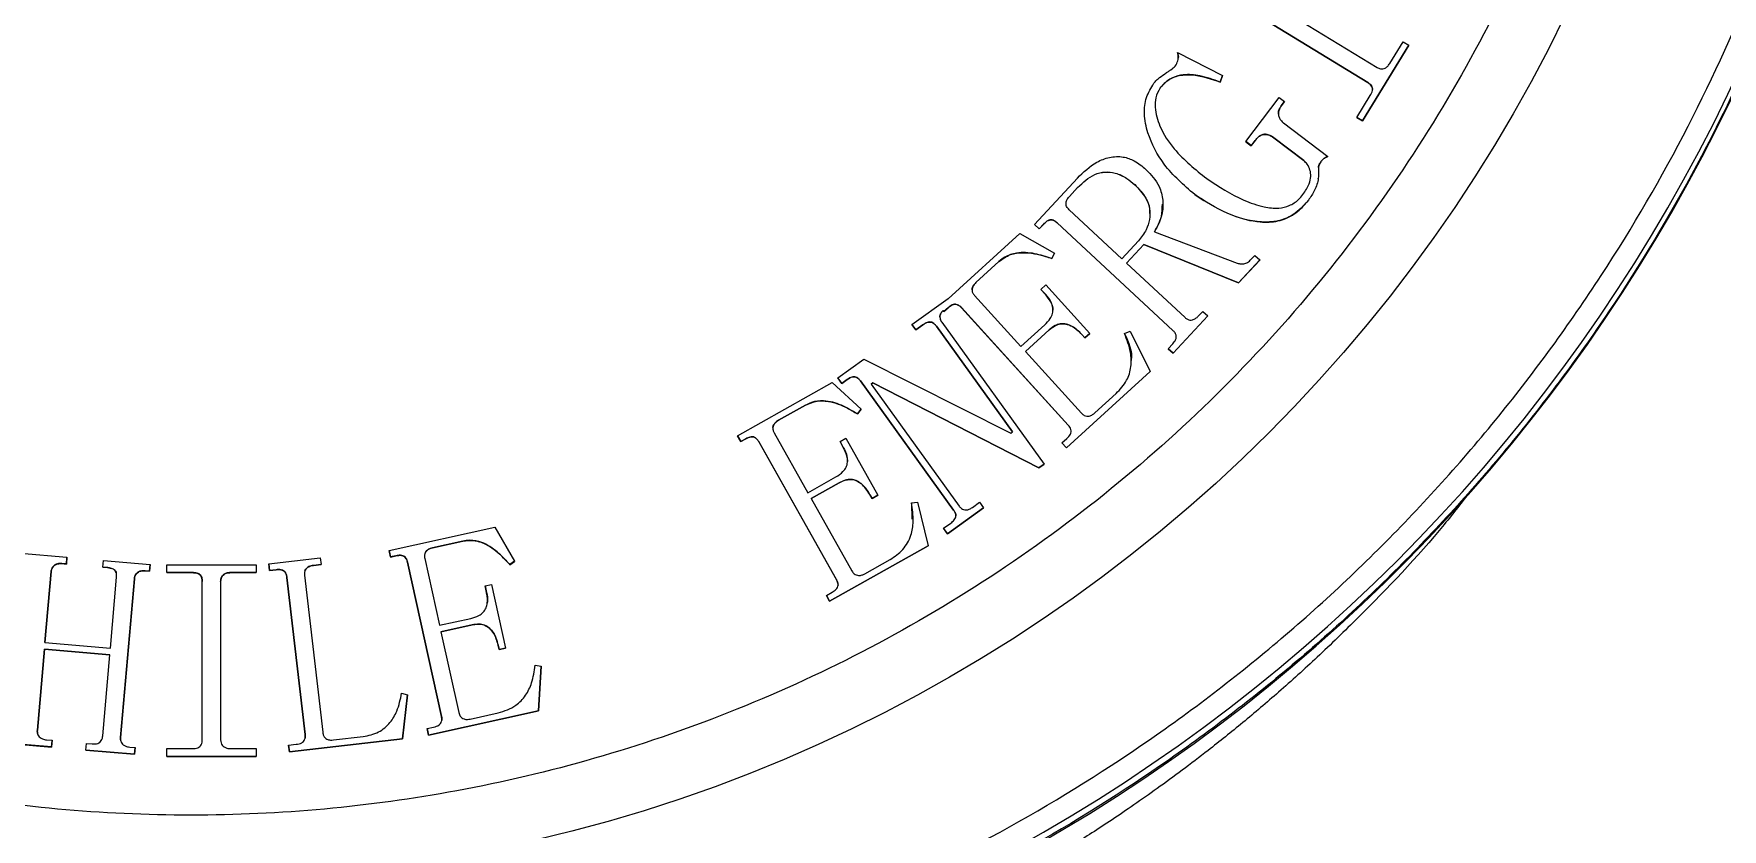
# Model space of a CAD drawing. Header units: millimetres. Extents: x 2063 to 4500, y 825 to 2548.
# Drawn here: x 3775.4 to 3854.6, y 2180.7 to 2218 of the extents above; entities that cross this region are included whole.
import ezdxf

# ---------------------------------------------------------------- set-up
doc = ezdxf.new("R2010")
doc.units = ezdxf.units.MM

msp = doc.modelspace()

# ---------------------------------------------------------------- linework, layer by layer
at = {"color": 7, "linetype": 'Continuous', "lineweight": 25}
for p, q in [((3837.953, 2215.722), (3831.618, 2219.589)), ((3831.618, 2219.586), (3837.953, 2215.72)), ((3832.051, 2220.297), (3838.387, 2216.431)), ((3839.872, 2217.47), (3837.709, 2213.925)), ((3837.709, 2213.923), (3839.872, 2217.467)), ((3838.984, 2216.612), (3839.606, 2217.631)), ((3839.606, 2217.631), (3839.872, 2217.47)), ((3839.872, 2217.47), (3839.872, 2217.467)), ((3829.019, 2217.134), (3831.134, 2216.055)), ((3831.134, 2216.055), (3831.028, 2215.745)), ((3831.028, 2215.743), (3831.134, 2216.053)), ((3831.028, 2215.745), (3831.028, 2215.743)), ((3831.134, 2216.053), (3831.134, 2216.055)), ((3837.953, 2215.722), (3837.953, 2215.72)), ((3828.214, 2215.466), (3828.214, 2215.464)), ((3832.232, 2212.948), (3833.799, 2215.019)), ((3833.799, 2215.019), (3834.047, 2214.83)), ((3834.047, 2214.83), (3833.891, 2214.622)), ((3833.891, 2214.62), (3834.047, 2214.828)), ((3834.047, 2214.83), (3834.047, 2214.828)), ((3837.443, 2214.087), (3838.065, 2215.106)), ((3827.473, 2214.335), (3827.473, 2214.333)), ((3833.891, 2214.622), (3833.891, 2214.62)), ((3837.709, 2213.925), (3837.443, 2214.087)), ((3837.443, 2214.087), (3837.443, 2214.085)), ((3837.443, 2214.085), (3837.709, 2213.923)), ((3834.003, 2213.823), (3836.074, 2212.257)), ((3837.709, 2213.925), (3837.709, 2213.923)), ((3832.481, 2212.759), (3832.232, 2212.948)), ((3832.232, 2212.948), (3832.232, 2212.946)), ((3832.232, 2212.946), (3832.481, 2212.757)), ((3832.67, 2213.008), (3832.481, 2212.759)), ((3832.481, 2212.757), (3832.67, 2213.006)), ((3832.481, 2212.759), (3832.481, 2212.757)), ((3832.67, 2213.008), (3832.67, 2213.006)), ((3834.951, 2212.064), (3833.542, 2213.129)), ((3833.542, 2213.129), (3833.542, 2213.127)), ((3833.542, 2213.127), (3834.951, 2212.062)), ((3834.951, 2212.064), (3834.951, 2212.062)), ((3822.312, 2209.065), (3824.327, 2211.235)), ((3827.02, 2210.93), (3827.02, 2210.928)), ((3835.628, 2211.21), (3835.628, 2211.212)), ((3823.953, 2210.377), (3824.342, 2210.795)), ((3823.953, 2210.375), (3824.342, 2210.793)), ((3823.953, 2210.377), (3823.953, 2210.375)), ((3824.342, 2210.795), (3824.342, 2210.793)), ((3826.411, 2207.453), (3823.938, 2209.751)), ((3828.338, 2210.012), (3828.338, 2210.014)), ((3818.266, 2205.579), (3821.635, 2208.643)), ((3821.635, 2208.643), (3823.251, 2207.718)), ((3822.539, 2208.855), (3822.312, 2209.065)), ((3822.312, 2209.063), (3822.312, 2209.065)), ((3822.312, 2209.063), (3822.539, 2208.853)), ((3822.751, 2209.085), (3822.539, 2208.855)), ((3822.539, 2208.853), (3822.751, 2209.083)), ((3822.539, 2208.855), (3822.539, 2208.853)), ((3822.751, 2209.085), (3822.751, 2209.083)), ((3828.813, 2204.088), (3823.373, 2209.142)), ((3823.373, 2209.142), (3823.373, 2209.14)), ((3823.373, 2209.14), (3828.813, 2204.086)), ((3827.947, 2208.723), (3831.821, 2207.247)), ((3823.251, 2207.718), (3823.128, 2207.466)), ((3823.128, 2207.464), (3823.251, 2207.716)), ((3823.251, 2207.718), (3823.251, 2207.716)), ((3827.191, 2208.291), (3826.411, 2207.453)), ((3827.453, 2208.118), (3826.639, 2207.241)), ((3826.64, 2207.24), (3827.453, 2208.116)), ((3831.892, 2206.33), (3827.453, 2208.118)), ((3827.453, 2208.118), (3827.453, 2208.116)), ((3827.453, 2208.116), (3831.892, 2206.328)), ((3820.65, 2207.325), (3819.572, 2206.343)), ((3819.572, 2206.341), (3820.65, 2207.323)), ((3820.65, 2207.325), (3820.65, 2207.323)), ((3823.128, 2207.466), (3823.128, 2207.464)), ((3826.639, 2207.241), (3829.378, 2204.696)), ((3832.882, 2207.395), (3831.892, 2206.33)), ((3831.892, 2206.328), (3832.882, 2207.393)), ((3832.441, 2207.382), (3832.653, 2207.609)), ((3832.653, 2207.609), (3832.882, 2207.395)), ((3832.882, 2207.395), (3832.882, 2207.393)), ((3819.572, 2206.343), (3819.572, 2206.341)), ((3822.617, 2206.015), (3822.848, 2206.225)), ((3822.848, 2206.225), (3824.917, 2203.952)), ((3831.892, 2206.33), (3831.892, 2206.328)), ((3816.564, 2204.367), (3818.26, 2205.588)), ((3818.26, 2205.588), (3818.266, 2205.579)), ((3819.506, 2205.721), (3821.679, 2203.332)), ((3822.827, 2205.784), (3822.617, 2206.015)), ((3822.617, 2206.015), (3822.617, 2206.013)), ((3822.617, 2206.013), (3822.827, 2205.782)), ((3822.827, 2205.784), (3822.827, 2205.782)), ((3818.069, 2204.977), (3818.026, 2205.025)), ((3818.026, 2205.023), (3818.026, 2205.025)), ((3818.026, 2205.023), (3818.069, 2204.975)), ((3818.262, 2205.152), (3818.069, 2204.977)), ((3818.069, 2204.975), (3818.262, 2205.15)), ((3818.069, 2204.977), (3818.069, 2204.975)), ((3818.262, 2205.152), (3818.262, 2205.15)), ((3823.902, 2199.649), (3818.89, 2205.158)), ((3818.89, 2205.158), (3818.89, 2205.156)), ((3818.89, 2205.156), (3823.902, 2199.647)), ((3830.443, 2204.772), (3828.817, 2203.02)), ((3828.817, 2203.018), (3830.443, 2204.769)), ((3830.002, 2204.756), (3830.214, 2204.985)), ((3830.214, 2204.985), (3830.443, 2204.772)), ((3830.443, 2204.772), (3830.443, 2204.769)), ((3816.747, 2204.112), (3816.564, 2204.367)), ((3816.564, 2204.367), (3816.564, 2204.365)), ((3816.564, 2204.365), (3816.747, 2204.11)), ((3817.086, 2204.355), (3816.747, 2204.112)), ((3816.747, 2204.11), (3817.086, 2204.353)), ((3816.747, 2204.112), (3816.747, 2204.11)), ((3817.086, 2204.355), (3817.086, 2204.353)), ((3821.29, 2199.333), (3817.713, 2204.292)), ((3817.713, 2204.292), (3817.713, 2204.289)), ((3817.713, 2204.289), (3821.289, 2199.332)), ((3817.967, 2204.475), (3822.767, 2197.821)), ((3821.679, 2203.332), (3822.796, 2204.347)), ((3823.006, 2204.116), (3821.889, 2203.101)), ((3821.89, 2203.1), (3823.006, 2204.114)), ((3823.006, 2204.116), (3823.006, 2204.114)), ((3824.686, 2203.742), (3824.545, 2203.896)), ((3824.545, 2203.896), (3824.545, 2203.894)), ((3824.545, 2203.894), (3824.686, 2203.74)), ((3824.917, 2203.952), (3824.686, 2203.742)), ((3824.686, 2203.74), (3824.917, 2203.95)), ((3824.686, 2203.742), (3824.686, 2203.74)), ((3824.917, 2203.952), (3824.917, 2203.95)), ((3826.539, 2203.95), (3826.801, 2204.049)), ((3826.801, 2204.049), (3827.745, 2202.161)), ((3828.813, 2204.088), (3828.813, 2204.086)), ((3821.889, 2203.101), (3824.518, 2200.211)), ((3828.588, 2203.234), (3828.8, 2203.464)), ((3828.817, 2203.02), (3828.588, 2203.234)), ((3828.588, 2203.234), (3828.588, 2203.232)), ((3828.588, 2203.232), (3828.817, 2203.018)), ((3828.817, 2203.02), (3828.817, 2203.018)), ((3813.089, 2201.859), (3814.318, 2202.747)), ((3814.318, 2202.747), (3821.205, 2199.273)), ((3827.745, 2202.161), (3823.815, 2198.584)), ((3823.815, 2198.581), (3827.745, 2202.159)), ((3827.745, 2202.161), (3827.745, 2202.159)), ((3808.387, 2199.149), (3812.823, 2201.65)), ((3812.823, 2201.65), (3814.191, 2200.392)), ((3813.272, 2201.604), (3813.089, 2201.859)), ((3813.089, 2201.859), (3813.089, 2201.856)), ((3813.089, 2201.856), (3813.272, 2201.602)), ((3813.527, 2201.789), (3813.272, 2201.604)), ((3813.272, 2201.602), (3813.527, 2201.787)), ((3813.272, 2201.604), (3813.272, 2201.602)), ((3813.527, 2201.789), (3813.527, 2201.787)), ((3818.524, 2195.663), (3814.153, 2201.724)), ((3814.153, 2201.724), (3814.153, 2201.722)), ((3814.153, 2201.722), (3818.524, 2195.661)), ((3814.736, 2201.629), (3814.652, 2201.57)), ((3814.652, 2201.57), (3818.778, 2195.848)), ((3814.653, 2201.568), (3814.736, 2201.627)), ((3822.513, 2197.638), (3814.736, 2201.629)), ((3814.736, 2201.629), (3814.736, 2201.627)), ((3814.736, 2201.627), (3822.513, 2197.636)), ((3811.575, 2200.587), (3810.307, 2199.874)), ((3810.307, 2199.872), (3811.575, 2200.584)), ((3811.575, 2200.587), (3811.575, 2200.584)), ((3825.146, 2200.217), (3826.148, 2201.13)), ((3810.307, 2199.874), (3810.307, 2199.872)), ((3814.191, 2200.392), (3814.013, 2200.172)), ((3814.013, 2200.17), (3814.191, 2200.39)), ((3814.013, 2200.172), (3814.013, 2200.17)), ((3814.191, 2200.392), (3814.191, 2200.39)), ((3808.541, 2198.878), (3808.387, 2199.149)), ((3808.387, 2199.149), (3808.387, 2199.147)), ((3808.387, 2199.147), (3808.541, 2198.876)), ((3808.768, 2199.005), (3808.541, 2198.878)), ((3808.541, 2198.876), (3808.768, 2199.003)), ((3808.768, 2199.005), (3808.768, 2199.003)), ((3810.103, 2199.28), (3811.685, 2196.474)), ((3813.195, 2198.876), (3813.466, 2199.028)), ((3813.466, 2199.028), (3814.971, 2196.356)), ((3821.205, 2199.273), (3821.29, 2199.333)), ((3823.605, 2198.815), (3823.836, 2199.027)), ((3823.902, 2199.649), (3823.902, 2199.647)), ((3808.541, 2198.878), (3808.541, 2198.876)), ((3813.027, 2192.398), (3809.379, 2198.872)), ((3809.379, 2198.87), (3809.379, 2198.872)), ((3809.379, 2198.87), (3813.027, 2192.395)), ((3813.347, 2198.604), (3813.195, 2198.876)), ((3813.195, 2198.876), (3813.195, 2198.874)), ((3813.195, 2198.874), (3813.347, 2198.602)), ((3813.347, 2198.604), (3813.347, 2198.602)), ((3823.815, 2198.584), (3823.605, 2198.815)), ((3823.605, 2198.815), (3823.605, 2198.813)), ((3823.605, 2198.813), (3823.815, 2198.581)), ((3823.815, 2198.584), (3823.815, 2198.581)), ((3822.767, 2197.821), (3822.513, 2197.638)), ((3822.513, 2197.636), (3822.767, 2197.819)), ((3822.513, 2197.638), (3822.513, 2197.636)), ((3822.767, 2197.821), (3822.767, 2197.819)), ((3811.685, 2196.474), (3812.998, 2197.213)), ((3813.15, 2196.942), (3811.837, 2196.202)), ((3811.838, 2196.201), (3813.15, 2196.94)), ((3813.15, 2196.942), (3813.15, 2196.94)), ((3811.837, 2196.202), (3813.752, 2192.806)), ((3814.699, 2196.204), (3814.597, 2196.385)), ((3814.597, 2196.385), (3814.597, 2196.383)), ((3814.597, 2196.383), (3814.699, 2196.202)), ((3814.971, 2196.356), (3814.699, 2196.204)), ((3814.699, 2196.202), (3814.971, 2196.354)), ((3814.699, 2196.204), (3814.699, 2196.202)), ((3814.971, 2196.356), (3814.971, 2196.354)), ((3816.549, 2195.994), (3816.824, 2196.031)), ((3816.549, 2195.992), (3816.567, 2195.232)), ((3816.824, 2196.031), (3817.323, 2193.985)), ((3819.404, 2195.783), (3819.743, 2196.027)), ((3819.743, 2196.027), (3819.928, 2195.773)), ((3818.048, 2194.806), (3818.387, 2195.051)), ((3819.928, 2195.773), (3818.233, 2194.552)), ((3818.233, 2194.55), (3819.928, 2195.771)), ((3818.524, 2195.663), (3818.524, 2195.661)), ((3819.928, 2195.773), (3819.928, 2195.771)), ((3792.04, 2193.765), (3796.996, 2194.855)), ((3796.996, 2194.855), (3797.929, 2193.257)), ((3818.233, 2194.552), (3818.048, 2194.806)), ((3818.048, 2194.806), (3818.048, 2194.804)), ((3818.048, 2194.804), (3818.233, 2194.55)), ((3818.233, 2194.552), (3818.233, 2194.55)), ((3774.74, 2193.635), (3776.925, 2193.444)), ((3776.925, 2193.444), (3776.898, 2193.132)), ((3776.898, 2193.13), (3776.925, 2193.442)), ((3776.925, 2193.444), (3776.925, 2193.442)), ((3792.107, 2193.461), (3792.04, 2193.765)), ((3792.04, 2193.765), (3792.04, 2193.763)), ((3792.04, 2193.763), (3792.107, 2193.459)), ((3792.36, 2193.517), (3792.107, 2193.461)), ((3792.107, 2193.459), (3792.36, 2193.515)), ((3792.107, 2193.461), (3792.107, 2193.459)), ((3792.36, 2193.517), (3792.36, 2193.515)), ((3795.496, 2194.206), (3794.08, 2193.894)), ((3794.08, 2193.892), (3795.496, 2194.204)), ((3794.08, 2193.894), (3794.08, 2193.892)), ((3795.496, 2194.206), (3795.496, 2194.204)), ((3817.323, 2193.985), (3812.705, 2191.382)), ((3812.705, 2191.38), (3817.323, 2193.983)), ((3817.323, 2193.985), (3817.323, 2193.983)), ((3776.185, 2192.776), (3775.894, 2189.447)), ((3775.894, 2189.447), (3776.185, 2192.774)), ((3776.185, 2192.776), (3776.185, 2192.774)), ((3776.898, 2193.132), (3776.69, 2193.15)), ((3776.69, 2193.15), (3776.69, 2193.147)), ((3776.69, 2193.147), (3776.898, 2193.13)), ((3776.898, 2193.132), (3776.898, 2193.13)), ((3778.614, 2192.982), (3778.641, 2193.294)), ((3778.822, 2192.965), (3778.614, 2192.982)), ((3778.614, 2192.982), (3778.614, 2192.98)), ((3778.614, 2192.98), (3778.822, 2192.962)), ((3778.641, 2193.294), (3780.826, 2193.103)), ((3778.822, 2192.965), (3778.822, 2192.962)), ((3780.799, 2192.791), (3780.591, 2192.809)), ((3780.591, 2192.809), (3780.591, 2192.806)), ((3780.591, 2192.806), (3780.799, 2192.789)), ((3780.826, 2193.103), (3780.799, 2192.791)), ((3780.799, 2192.789), (3780.826, 2193.101)), ((3780.799, 2192.789), (3780.799, 2192.791)), ((3780.826, 2193.103), (3780.826, 2193.101)), ((3781.609, 2192.729), (3781.609, 2193.098)), ((3781.609, 2193.098), (3785.801, 2193.098)), ((3782.805, 2192.729), (3781.609, 2192.729)), ((3781.609, 2192.729), (3781.609, 2192.726)), ((3781.609, 2192.726), (3782.805, 2192.726)), ((3782.805, 2192.729), (3782.805, 2192.726)), ((3785.801, 2192.729), (3784.604, 2192.729)), ((3784.604, 2192.729), (3784.604, 2192.726)), ((3784.604, 2192.726), (3785.801, 2192.726)), ((3785.801, 2193.098), (3785.801, 2192.729)), ((3785.801, 2192.729), (3785.801, 2192.726)), ((3786.389, 2193.137), (3788.811, 2193.416)), ((3786.426, 2192.829), (3786.389, 2193.137)), ((3786.389, 2193.137), (3786.389, 2193.135)), ((3786.389, 2193.135), (3786.426, 2192.827)), ((3786.734, 2192.863), (3786.426, 2192.829)), ((3786.426, 2192.827), (3786.734, 2192.861)), ((3786.426, 2192.829), (3786.426, 2192.827)), ((3786.734, 2192.863), (3786.734, 2192.861)), ((3788.847, 2193.108), (3788.487, 2193.068)), ((3788.487, 2193.065), (3788.847, 2193.106)), ((3788.487, 2193.065), (3788.487, 2193.068)), ((3788.811, 2193.416), (3788.847, 2193.108)), ((3788.847, 2193.108), (3788.847, 2193.106)), ((3794.494, 2185.983), (3792.905, 2193.212)), ((3792.905, 2193.21), (3792.905, 2193.212)), ((3792.905, 2193.21), (3794.494, 2185.98)), ((3793.714, 2193.39), (3794.404, 2190.255)), ((3797.929, 2193.257), (3797.7, 2193.101)), ((3797.7, 2193.098), (3797.929, 2193.254)), ((3797.7, 2193.101), (3797.7, 2193.098)), ((3797.929, 2193.257), (3797.929, 2193.254)), ((3814.364, 2192.675), (3815.541, 2193.338)), ((3778.963, 2189.177), (3779.254, 2192.506)), ((3780.086, 2192.435), (3779.437, 2184.997)), ((3779.437, 2184.995), (3780.086, 2192.433)), ((3780.086, 2192.435), (3780.086, 2192.433)), ((3783.273, 2184.884), (3783.273, 2192.312)), ((3784.136, 2192.312), (3784.136, 2184.884)), ((3788.098, 2185.137), (3787.247, 2192.505)), ((3787.247, 2192.505), (3787.247, 2192.503)), ((3787.247, 2192.503), (3788.098, 2185.135)), ((3788.071, 2192.601), (3788.923, 2185.233)), ((3796.542, 2192.103), (3796.844, 2192.17)), ((3796.607, 2191.8), (3796.542, 2192.103)), ((3796.542, 2192.103), (3796.542, 2192.101)), ((3796.542, 2192.101), (3796.607, 2191.798)), ((3796.844, 2192.17), (3797.499, 2189.188)), ((3813.027, 2192.398), (3813.027, 2192.395)), ((3796.607, 2191.8), (3796.607, 2191.798)), ((3812.553, 2191.654), (3812.825, 2191.806)), ((3812.705, 2191.382), (3812.553, 2191.654)), ((3812.553, 2191.654), (3812.553, 2191.652)), ((3812.553, 2191.652), (3812.705, 2191.38)), ((3812.705, 2191.382), (3812.705, 2191.38)), ((3794.404, 2190.255), (3795.87, 2190.579)), ((3795.935, 2190.275), (3794.469, 2189.951)), ((3794.469, 2189.949), (3795.935, 2190.272)), ((3795.935, 2190.275), (3795.935, 2190.272)), ((3794.469, 2189.951), (3795.303, 2186.16)), ((3775.867, 2189.135), (3775.536, 2185.338)), ((3775.536, 2185.336), (3775.867, 2189.133)), ((3778.936, 2188.865), (3775.867, 2189.135)), ((3775.867, 2189.135), (3775.867, 2189.133)), ((3775.867, 2189.133), (3778.936, 2188.863)), ((3775.894, 2189.447), (3778.963, 2189.177)), ((3778.604, 2185.068), (3778.936, 2188.865)), ((3797.197, 2189.121), (3797.152, 2189.323)), ((3797.152, 2189.323), (3797.152, 2189.321)), ((3797.152, 2189.321), (3797.197, 2189.119)), ((3797.499, 2189.188), (3797.197, 2189.121)), ((3797.197, 2189.119), (3797.499, 2189.186)), ((3797.197, 2189.121), (3797.197, 2189.119)), ((3797.499, 2189.188), (3797.499, 2189.186)), ((3798.896, 2188.381), (3799.171, 2188.337)), ((3799.171, 2188.337), (3799.048, 2186.241)), ((3799.048, 2186.239), (3799.171, 2188.335)), ((3799.171, 2188.337), (3799.171, 2188.335)), ((3792.627, 2187.071), (3792.897, 2186.996)), ((3792.897, 2186.996), (3792.666, 2184.934)), ((3792.666, 2184.932), (3792.897, 2186.994)), ((3792.897, 2186.996), (3792.897, 2186.994)), ((3799.048, 2186.241), (3793.891, 2185.106)), ((3793.891, 2185.104), (3799.048, 2186.239)), ((3794.494, 2185.983), (3794.494, 2185.98)), ((3795.846, 2185.855), (3797.16, 2186.144)), ((3799.048, 2186.241), (3799.048, 2186.239)), ((3776.198, 2184.546), (3773.91, 2184.747)), ((3773.91, 2184.745), (3776.198, 2184.544)), ((3775.536, 2185.338), (3775.536, 2185.336)), ((3775.967, 2184.88), (3776.227, 2184.858)), ((3776.227, 2184.858), (3776.198, 2184.546)), ((3776.198, 2184.544), (3776.227, 2184.856)), ((3776.227, 2184.858), (3776.227, 2184.856)), ((3777.811, 2184.404), (3777.84, 2184.716)), ((3777.84, 2184.716), (3778.1, 2184.695)), ((3779.437, 2184.997), (3779.437, 2184.995)), ((3792.666, 2184.934), (3787.358, 2184.32)), ((3787.358, 2184.318), (3792.666, 2184.932)), ((3788.098, 2185.137), (3788.098, 2185.135)), ((3789.435, 2184.875), (3790.826, 2185.035)), ((3792.666, 2184.934), (3792.666, 2184.932)), ((3793.824, 2185.411), (3794.126, 2185.478)), ((3793.891, 2185.106), (3793.824, 2185.411)), ((3793.824, 2185.411), (3793.824, 2185.408)), ((3793.824, 2185.408), (3793.891, 2185.104)), ((3793.891, 2185.106), (3793.891, 2185.104)), ((3776.198, 2184.546), (3776.198, 2184.544)), ((3780.099, 2184.204), (3777.811, 2184.404)), ((3777.811, 2184.404), (3777.811, 2184.402)), ((3777.811, 2184.402), (3780.099, 2184.201)), ((3779.868, 2184.539), (3780.128, 2184.516)), ((3780.128, 2184.516), (3780.099, 2184.204)), ((3780.099, 2184.201), (3780.128, 2184.513)), ((3780.099, 2184.204), (3780.099, 2184.201)), ((3780.128, 2184.516), (3780.128, 2184.513)), ((3781.609, 2184.098), (3781.609, 2184.468)), ((3781.609, 2184.468), (3782.805, 2184.468)), ((3785.801, 2184.098), (3781.609, 2184.098)), ((3781.609, 2184.098), (3781.609, 2184.096)), ((3781.609, 2184.096), (3785.801, 2184.096)), ((3784.604, 2184.468), (3785.801, 2184.468)), ((3785.801, 2184.468), (3785.801, 2184.098)), ((3785.801, 2184.098), (3785.801, 2184.096)), ((3787.322, 2184.63), (3787.682, 2184.671)), ((3787.358, 2184.32), (3787.322, 2184.63)), ((3787.322, 2184.63), (3787.322, 2184.628)), ((3787.322, 2184.628), (3787.358, 2184.318)), ((3787.358, 2184.32), (3787.358, 2184.318))]:
    msp.add_line(p, q, dxfattribs=at)
msp.add_circle((3782.746, 2249.841), 71.5, dxfattribs=at)
for centre, start, end in [((3782.746, 2249.839), 280.30604, 349.69383), ((3782.823, 2249.466), 281.36448, 349.47139)]:
    msp.add_arc(centre, 80, start, end, dxfattribs=at)
for points, knots in [([(3851.246, 2249.847), (3851.191, 2247.758), (3851.081, 2243.58), (3850.171, 2237.241), (3848.685, 2230.889), (3846.512, 2224.523), (3843.681, 2218.3), (3840.167, 2212.277), (3836.013, 2206.585), (3831.269, 2201.324), (3826.008, 2196.581), (3820.316, 2192.426), (3814.293, 2188.913), (3808.07, 2186.081), (3801.705, 2183.91), (3795.352, 2182.415), (3789.013, 2181.537), (3782.746, 2181.252), (3776.479, 2181.537), (3770.14, 2182.415), (3763.788, 2183.91), (3757.422, 2186.081), (3751.199, 2188.913), (3745.176, 2192.426), (3739.484, 2196.581), (3734.223, 2201.324), (3729.479, 2206.585), (3725.325, 2212.277), (3721.811, 2218.3), (3718.98, 2224.523), (3716.807, 2230.889), (3715.321, 2237.241), (3714.411, 2243.58), (3714.301, 2247.758), (3714.246, 2249.847)], [0, 0, 0, 0, 0.029124, 0.058248, 0.08912, 0.119994, 0.151902, 0.184313, 0.217069, 0.25, 0.282931, 0.315687, 0.348098, 0.380006, 0.410878, 0.441752, 0.470875, 0.5, 0.529123, 0.558248, 0.58912, 0.619994, 0.651902, 0.684313, 0.717069, 0.75, 0.782931, 0.815687, 0.848098, 0.880006, 0.910878, 0.941752, 0.970875, 1, 1, 1, 1]), ([(3796.88, 2172.116), (3799.376, 2172.642), (3804.413, 2173.704), (3811.79, 2176.243), (3819.032, 2179.512), (3826.011, 2183.575), (3832.614, 2188.386), (3838.708, 2193.879), (3844.2, 2199.973), (3849.012, 2206.576), (3853.075, 2213.555), (3856.344, 2220.797), (3858.883, 2228.174), (3859.945, 2233.211), (3860.471, 2235.707)], [0, 0, 0, 0, 0.0799588, 0.1613715, 0.2441424, 0.3288926, 0.4142166, 0.5, 0.5857784, 0.6711024, 0.7558576, 0.8386237, 0.9200388, 1, 1, 1, 1]), ([(3828.488, 2216.171), (3828.526, 2216.196), (3828.602, 2216.245), (3828.753, 2216.345), (3828.855, 2216.434), (3828.923, 2216.493)], [0, 0, 0, 0, 0.2516063, 0.5032378, 1, 1, 1, 1]), ([(3828.923, 2216.493), (3828.969, 2216.572), (3829.058, 2216.729), (3829.069, 2216.962), (3829.032, 2217.09), (3829.019, 2217.134)], [0, 0, 0, 0, 0.406204, 0.795736, 1, 1, 1, 1]), ([(3829.019, 2217.132), (3829.05, 2217.041), (3829.081, 2216.95), (3829.058, 2216.862), (3829.058, 2216.862)], [0, 0, 0, 0, 0.998825, 1, 1, 1, 1]), ([(3838.387, 2216.431), (3838.438, 2216.404), (3838.523, 2216.359), (3838.662, 2216.358), (3838.777, 2216.397), (3838.892, 2216.481), (3838.95, 2216.564), (3838.984, 2216.612)], [0, 0, 0, 0, 0.239524, 0.40579, 0.571729, 0.750468, 1, 1, 1, 1]), ([(3829.834, 2210.465), (3829.323, 2210.908), (3828.39, 2211.718), (3827.665, 2213.108), (3827.432, 2214.205), (3827.52, 2215.035), (3827.789, 2215.47), (3827.923, 2215.686)], [0, 0, 0, 0, 0.329821, 0.602198, 0.751389, 0.876805, 1, 1, 1, 1]), ([(3827.923, 2215.686), (3827.963, 2215.734), (3828.043, 2215.83), (3828.228, 2215.998), (3828.384, 2216.102), (3828.488, 2216.171)], [0, 0, 0, 0, 0.250844, 0.502068, 1, 1, 1, 1]), ([(3831.028, 2215.745), (3830.714, 2215.856), (3830.154, 2216.054), (3829.375, 2216.125), (3828.775, 2215.969), (3828.418, 2215.718), (3828.261, 2215.524), (3828.214, 2215.466)], [0, 0, 0, 0, 0.327037, 0.582977, 0.7546195, 0.9267447, 1, 1, 1, 1]), ([(3828.214, 2215.464), (3828.327, 2215.59), (3828.57, 2215.864), (3829.13, 2216.091), (3829.992, 2216.103), (3830.615, 2215.887), (3831.028, 2215.743)], [0, 0, 0, 0, 0.165221, 0.356832, 0.573119, 1, 1, 1, 1]), ([(3838.065, 2215.106), (3838.109, 2215.184), (3838.17, 2215.293), (3838.177, 2215.455), (3838.135, 2215.555), (3838.062, 2215.65), (3837.993, 2215.696), (3837.953, 2215.722)], [0, 0, 0, 0, 0.364982, 0.510318, 0.655638, 0.805835, 1, 1, 1, 1]), ([(3837.953, 2215.72), (3838.002, 2215.687), (3838.083, 2215.633), (3838.149, 2215.523), (3838.176, 2215.448), (3838.171, 2215.409), (3838.171, 2215.401)], [0, 0, 0, 0, 0.429095, 0.711731, 0.943174, 1, 1, 1, 1]), ([(3828.214, 2215.466), (3828.13, 2215.316), (3827.974, 2215.034), (3827.964, 2214.399), (3828.197, 2213.547), (3828.99, 2212.345), (3829.859, 2211.644), (3830.399, 2211.211)], [0, 0, 0, 0, 0.097711, 0.183041, 0.35825, 0.602223, 1, 1, 1, 1]), ([(3833.891, 2214.622), (3833.849, 2214.558), (3833.776, 2214.446), (3833.751, 2214.255), (3833.782, 2214.089), (3833.869, 2213.938), (3833.956, 2213.863), (3834.003, 2213.823)], [0, 0, 0, 0, 0.249315, 0.4358137, 0.6227966, 0.7970359, 1, 1, 1, 1]), ([(3833.767, 2214.24), (3833.765, 2214.261), (3833.755, 2214.336), (3833.794, 2214.472), (3833.858, 2214.569), (3833.891, 2214.62)], [0, 0, 0, 0, 0.151132, 0.552434, 1, 1, 1, 1]), ([(3833.542, 2213.129), (3833.47, 2213.179), (3833.353, 2213.259), (3833.156, 2213.301), (3832.994, 2213.277), (3832.819, 2213.185), (3832.728, 2213.077), (3832.67, 2213.008)], [0, 0, 0, 0, 0.257237, 0.420431, 0.584481, 0.733875, 1, 1, 1, 1]), ([(3832.67, 2213.006), (3832.724, 2213.071), (3832.815, 2213.179), (3832.99, 2213.275), (3833.152, 2213.298), (3833.349, 2213.259), (3833.467, 2213.179), (3833.542, 2213.127)], [0, 0, 0, 0, 0.251206, 0.415599, 0.580778, 0.730319, 1, 1, 1, 1]), ([(3824.327, 2211.235), (3824.615, 2211.512), (3825.057, 2211.937), (3825.832, 2212.244), (3826.453, 2212.267), (3827.054, 2212.056), (3827.371, 2211.792), (3827.546, 2211.647)], [0, 0, 0, 0, 0.321782, 0.493409, 0.666308, 0.816214, 1, 1, 1, 1]), ([(3827.546, 2211.647), (3827.781, 2211.396), (3828.171, 2210.979), (3828.365, 2210.2), (3828.327, 2209.448), (3828.085, 2208.986), (3827.947, 2208.723)], [0, 0, 0, 0, 0.3135051, 0.5209519, 0.7271537, 1, 1, 1, 1]), ([(3834.912, 2210.465), (3835.022, 2210.628), (3835.199, 2210.89), (3835.29, 2211.3), (3835.258, 2211.621), (3835.13, 2211.876), (3835.006, 2212.006), (3834.951, 2212.064)], [0, 0, 0, 0, 0.329126, 0.528564, 0.696809, 0.865433, 1, 1, 1, 1]), ([(3835.771, 2212.029), (3835.738, 2211.982), (3835.679, 2211.896), (3835.629, 2211.748), (3835.639, 2211.652), (3835.644, 2211.604)], [0, 0, 0, 0, 0.379574, 0.681533, 1, 1, 1, 1]), ([(3835.645, 2211.74), (3835.645, 2211.755), (3835.643, 2211.832), (3835.704, 2211.928), (3835.755, 2212.003), (3835.771, 2212.027)], [0, 0, 0, 0, 0.136759, 0.726608, 1, 1, 1, 1]), ([(3836.074, 2212.257), (3836.045, 2212.242), (3835.988, 2212.212), (3835.883, 2212.154), (3835.816, 2212.084), (3835.776, 2212.035), (3835.771, 2212.029)], [0, 0, 0, 0, 0.25202, 0.504232, 0.940351, 1, 1, 1, 1]), ([(3835.771, 2212.027), (3835.791, 2212.052), (3835.847, 2212.121), (3835.954, 2212.193), (3836.038, 2212.236), (3836.074, 2212.254)], [0, 0, 0, 0, 0.252155, 0.688227, 1, 1, 1, 1]), ([(3824.342, 2210.795), (3824.593, 2211.033), (3824.962, 2211.384), (3825.62, 2211.552), (3826.151, 2211.491), (3826.63, 2211.264), (3826.902, 2211.031), (3827.02, 2210.93)], [0, 0, 0, 0, 0.331594, 0.48998, 0.648562, 0.847889, 1, 1, 1, 1]), ([(3824.342, 2210.793), (3824.593, 2211.031), (3824.962, 2211.382), (3825.62, 2211.55), (3826.151, 2211.489), (3826.63, 2211.262), (3826.902, 2211.029), (3827.02, 2210.928)], [0, 0, 0, 0, 0.3315942, 0.48998, 0.6485616, 0.8478895, 1, 1, 1, 1]), ([(3827.02, 2210.93), (3827.211, 2210.732), (3827.521, 2210.409), (3827.745, 2209.817), (3827.733, 2209.297), (3827.568, 2208.758), (3827.327, 2208.459), (3827.191, 2208.291)], [0, 0, 0, 0, 0.272894, 0.445011, 0.618101, 0.78577, 1, 1, 1, 1]), ([(3827.02, 2210.928), (3827.207, 2210.73), (3827.512, 2210.407), (3827.728, 2209.907), (3827.715, 2209.657), (3827.71, 2209.579)], [0, 0, 0, 0, 0.522164, 0.851498, 1, 1, 1, 1]), ([(3830.399, 2211.211), (3830.964, 2210.843), (3831.809, 2210.294), (3832.979, 2209.886), (3833.715, 2209.792), (3834.282, 2209.921), (3834.667, 2210.17), (3834.844, 2210.383), (3834.912, 2210.465)], [0, 0, 0, 0, 0.399545, 0.597137, 0.733747, 0.835099, 0.936852, 1, 1, 1, 1]), ([(3835.644, 2211.604), (3835.644, 2211.477), (3835.646, 2211.155), (3835.488, 2210.665), (3835.275, 2210.355), (3835.172, 2210.205)], [0, 0, 0, 0, 0.2516938, 0.6389543, 1, 1, 1, 1]), ([(3823.938, 2209.751), (3823.893, 2209.799), (3823.823, 2209.875), (3823.79, 2210.014), (3823.807, 2210.146), (3823.862, 2210.273), (3823.927, 2210.347), (3823.953, 2210.377)], [0, 0, 0, 0, 0.273037, 0.428356, 0.583344, 0.832242, 1, 1, 1, 1]), ([(3823.799, 2210.038), (3823.801, 2210.066), (3823.806, 2210.152), (3823.863, 2210.271), (3823.927, 2210.345), (3823.953, 2210.375)], [0, 0, 0, 0, 0.219969, 0.685936, 1, 1, 1, 1]), ([(3835.172, 2210.205), (3834.944, 2209.951), (3834.545, 2209.505), (3833.735, 2209.181), (3832.661, 2209.147), (3831.285, 2209.526), (3830.326, 2210.147), (3829.834, 2210.465)], [0, 0, 0, 0, 0.169563, 0.297883, 0.425995, 0.705761, 1, 1, 1, 1]), ([(3829.834, 2210.463), (3830.405, 2210.1), (3831.357, 2209.496), (3832.732, 2209.153), (3833.748, 2209.172), (3834.51, 2209.504), (3834.941, 2209.916), (3835.136, 2210.158), (3835.172, 2210.203)], [0, 0, 0, 0, 0.338672, 0.564061, 0.703233, 0.843334, 0.971256, 1, 1, 1, 1]), ([(3823.373, 2209.142), (3823.316, 2209.189), (3823.232, 2209.257), (3823.09, 2209.284), (3822.977, 2209.265), (3822.861, 2209.194), (3822.79, 2209.124), (3822.751, 2209.085)], [0, 0, 0, 0, 0.300741, 0.442976, 0.585498, 0.770192, 1, 1, 1, 1]), ([(3822.751, 2209.083), (3822.804, 2209.135), (3822.882, 2209.213), (3823.016, 2209.274), (3823.124, 2209.28), (3823.242, 2209.243), (3823.321, 2209.187), (3823.366, 2209.147), (3823.373, 2209.14)], [0, 0, 0, 0, 0.305437, 0.45492, 0.605394, 0.744594, 0.96103, 1, 1, 1, 1]), ([(3827.947, 2208.72), (3828.078, 2208.951), (3828.309, 2209.354), (3828.313, 2209.816), (3828.315, 2210.014)], [0, 0, 0, 0, 0.5716087, 1, 1, 1, 1]), ([(3823.128, 2207.466), (3822.862, 2207.551), (3822.327, 2207.723), (3821.559, 2207.774), (3820.98, 2207.591), (3820.739, 2207.397), (3820.65, 2207.325)], [0, 0, 0, 0, 0.3213061, 0.6452902, 0.8696576, 1, 1, 1, 1]), ([(3820.65, 2207.323), (3820.823, 2207.448), (3821.159, 2207.69), (3821.94, 2207.779), (3822.592, 2207.646), (3823.028, 2207.498), (3823.128, 2207.464)], [0, 0, 0, 0, 0.241053, 0.469408, 0.878608, 1, 1, 1, 1]), ([(3831.821, 2207.247), (3831.881, 2207.232), (3832.003, 2207.203), (3832.19, 2207.213), (3832.34, 2207.284), (3832.411, 2207.353), (3832.441, 2207.382)], [0, 0, 0, 0, 0.2772639, 0.5575672, 0.817889, 1, 1, 1, 1]), ([(3819.572, 2206.343), (3819.514, 2206.281), (3819.429, 2206.189), (3819.382, 2206.028), (3819.391, 2205.902), (3819.441, 2205.797), (3819.488, 2205.742), (3819.506, 2205.721)], [0, 0, 0, 0, 0.353728, 0.522222, 0.691971, 0.881159, 1, 1, 1, 1]), ([(3819.392, 2206.002), (3819.393, 2206.026), (3819.396, 2206.101), (3819.458, 2206.223), (3819.532, 2206.3), (3819.572, 2206.341)], [0, 0, 0, 0, 0.184968, 0.565966, 1, 1, 1, 1]), ([(3818.89, 2205.158), (3818.845, 2205.202), (3818.775, 2205.27), (3818.655, 2205.317), (3818.552, 2205.324), (3818.411, 2205.277), (3818.322, 2205.203), (3818.262, 2205.152)], [0, 0, 0, 0, 0.2536824, 0.4001164, 0.52343, 0.6771969, 1, 1, 1, 1]), ([(3818.262, 2205.15), (3818.327, 2205.205), (3818.421, 2205.283), (3818.575, 2205.326), (3818.69, 2205.306), (3818.798, 2205.247), (3818.859, 2205.187), (3818.89, 2205.156)], [0, 0, 0, 0, 0.3494884, 0.497197, 0.6463633, 0.8206121, 1, 1, 1, 1]), ([(3822.796, 2204.347), (3822.89, 2204.441), (3823.044, 2204.596), (3823.174, 2204.877), (3823.189, 2205.154), (3823.081, 2205.478), (3822.922, 2205.67), (3822.827, 2205.784)], [0, 0, 0, 0, 0.23981, 0.394148, 0.549699, 0.732406, 1, 1, 1, 1]), ([(3822.827, 2205.782), (3822.925, 2205.662), (3823.078, 2205.471), (3823.179, 2205.201), (3823.172, 2205.078), (3823.17, 2205.045)], [0, 0, 0, 0, 0.557801, 0.879214, 1, 1, 1, 1]), ([(3818.026, 2205.025), (3817.991, 2204.986), (3817.925, 2204.913), (3817.876, 2204.783), (3817.878, 2204.661), (3817.912, 2204.559), (3817.95, 2204.501), (3817.967, 2204.475)], [0, 0, 0, 0, 0.256868, 0.47724, 0.662008, 0.845558, 1, 1, 1, 1]), ([(3817.882, 2204.729), (3817.881, 2204.739), (3817.877, 2204.786), (3817.917, 2204.883), (3817.971, 2204.97), (3818.017, 2205.015), (3818.026, 2205.023)], [0, 0, 0, 0, 0.085598, 0.422547, 0.898222, 1, 1, 1, 1]), ([(3829.378, 2204.696), (3829.416, 2204.665), (3829.484, 2204.608), (3829.609, 2204.57), (3829.742, 2204.581), (3829.881, 2204.643), (3829.962, 2204.718), (3830.002, 2204.756)], [0, 0, 0, 0, 0.208612, 0.37176, 0.536244, 0.765787, 1, 1, 1, 1]), ([(3817.713, 2204.292), (3817.676, 2204.338), (3817.616, 2204.413), (3817.495, 2204.478), (3817.386, 2204.495), (3817.242, 2204.458), (3817.151, 2204.398), (3817.086, 2204.355)], [0, 0, 0, 0, 0.239941, 0.39539, 0.551967, 0.684504, 1, 1, 1, 1]), ([(3817.086, 2204.353), (3817.166, 2204.406), (3817.275, 2204.48), (3817.443, 2204.49), (3817.546, 2204.452), (3817.639, 2204.385), (3817.687, 2204.322), (3817.713, 2204.289)], [0, 0, 0, 0, 0.3841118, 0.530799, 0.677235, 0.828461, 1, 1, 1, 1]), ([(3824.545, 2203.896), (3824.401, 2204.038), (3824.188, 2204.249), (3823.819, 2204.402), (3823.536, 2204.415), (3823.251, 2204.316), (3823.096, 2204.189), (3823.006, 2204.116)], [0, 0, 0, 0, 0.337772, 0.500301, 0.664443, 0.804956, 1, 1, 1, 1]), ([(3823.006, 2204.114), (3823.115, 2204.201), (3823.291, 2204.342), (3823.597, 2204.418), (3823.89, 2204.381), (3824.228, 2204.214), (3824.429, 2204.011), (3824.545, 2203.894)], [0, 0, 0, 0, 0.232663, 0.375993, 0.519641, 0.722596, 1, 1, 1, 1]), ([(3826.148, 2201.13), (3826.329, 2201.325), (3826.665, 2201.686), (3826.875, 2202.387), (3826.847, 2203.156), (3826.652, 2203.658), (3826.539, 2203.95)], [0, 0, 0, 0, 0.2575653, 0.476476, 0.6951727, 1, 1, 1, 1]), ([(3826.539, 2203.948), (3826.73, 2203.532), (3826.921, 2203.114), (3826.855, 2202.684), (3826.855, 2202.682)], [0, 0, 0, 0, 0.996259, 1, 1, 1, 1]), ([(3828.8, 2203.464), (3828.852, 2203.524), (3828.927, 2203.611), (3828.975, 2203.757), (3828.965, 2203.872), (3828.912, 2203.989), (3828.848, 2204.053), (3828.813, 2204.088)], [0, 0, 0, 0, 0.327317, 0.476421, 0.626546, 0.796314, 1, 1, 1, 1]), ([(3814.153, 2201.724), (3814.116, 2201.77), (3814.056, 2201.846), (3813.941, 2201.907), (3813.839, 2201.926), (3813.705, 2201.9), (3813.604, 2201.843), (3813.536, 2201.796), (3813.527, 2201.789)], [0, 0, 0, 0, 0.239791, 0.395723, 0.528329, 0.660993, 0.950414, 1, 1, 1, 1]), ([(3813.527, 2201.787), (3813.606, 2201.84), (3813.715, 2201.912), (3813.883, 2201.922), (3813.985, 2201.885), (3814.079, 2201.817), (3814.127, 2201.755), (3814.153, 2201.722)], [0, 0, 0, 0, 0.383435, 0.529408, 0.675081, 0.826383, 1, 1, 1, 1]), ([(3811.575, 2200.584), (3811.729, 2200.654), (3812.07, 2200.809), (3812.77, 2200.778), (3813.428, 2200.524), (3813.852, 2200.268), (3814.013, 2200.17)], [0, 0, 0, 0, 0.193694, 0.42798, 0.782605, 1, 1, 1, 1]), ([(3814.013, 2200.172), (3813.768, 2200.318), (3813.274, 2200.609), (3812.525, 2200.825), (3811.93, 2200.763), (3811.667, 2200.632), (3811.575, 2200.587)], [0, 0, 0, 0, 0.329191, 0.661633, 0.881808, 1, 1, 1, 1]), ([(3810.307, 2199.874), (3810.247, 2199.834), (3810.149, 2199.77), (3810.065, 2199.638), (3810.032, 2199.52), (3810.046, 2199.397), (3810.083, 2199.322), (3810.103, 2199.28)], [0, 0, 0, 0, 0.300073, 0.489629, 0.647488, 0.805846, 1, 1, 1, 1]), ([(3810.044, 2199.532), (3810.044, 2199.539), (3810.043, 2199.583), (3810.083, 2199.665), (3810.165, 2199.781), (3810.254, 2199.838), (3810.307, 2199.872)], [0, 0, 0, 0, 0.0456944, 0.2957717, 0.5839271, 1, 1, 1, 1]), ([(3824.518, 2200.211), (3824.561, 2200.17), (3824.631, 2200.102), (3824.765, 2200.062), (3824.902, 2200.07), (3825.034, 2200.125), (3825.113, 2200.189), (3825.146, 2200.217)], [0, 0, 0, 0, 0.244529, 0.408946, 0.573274, 0.814793, 1, 1, 1, 1]), ([(3809.379, 2198.872), (3809.348, 2198.922), (3809.298, 2199.002), (3809.188, 2199.077), (3809.078, 2199.109), (3808.93, 2199.087), (3808.831, 2199.037), (3808.768, 2199.005)], [0, 0, 0, 0, 0.23968, 0.390629, 0.542071, 0.705503, 1, 1, 1, 1]), ([(3808.768, 2199.003), (3808.85, 2199.045), (3808.964, 2199.103), (3809.128, 2199.098), (3809.227, 2199.053), (3809.313, 2198.975), (3809.356, 2198.907), (3809.379, 2198.87)], [0, 0, 0, 0, 0.377128, 0.521882, 0.666695, 0.8193, 1, 1, 1, 1]), ([(3823.836, 2199.027), (3823.899, 2199.088), (3823.988, 2199.175), (3824.041, 2199.33), (3824.03, 2199.447), (3823.98, 2199.557), (3823.928, 2199.619), (3823.902, 2199.649)], [0, 0, 0, 0, 0.358471, 0.509487, 0.66217, 0.836846, 1, 1, 1, 1]), ([(3812.998, 2197.213), (3813.117, 2197.289), (3813.307, 2197.41), (3813.492, 2197.663), (3813.56, 2197.926), (3813.52, 2198.256), (3813.412, 2198.474), (3813.347, 2198.604)], [0, 0, 0, 0, 0.253965, 0.40631, 0.559769, 0.73662, 1, 1, 1, 1]), ([(3813.347, 2198.602), (3813.419, 2198.463), (3813.528, 2198.255), (3813.536, 2198.023), (3813.539, 2197.946)], [0, 0, 0, 0, 0.668385, 1, 1, 1, 1]), ([(3814.597, 2196.385), (3814.475, 2196.574), (3814.302, 2196.841), (3813.964, 2197.054), (3813.701, 2197.117), (3813.421, 2197.078), (3813.243, 2196.988), (3813.15, 2196.942)], [0, 0, 0, 0, 0.375008, 0.532176, 0.663237, 0.825783, 1, 1, 1, 1]), ([(3813.15, 2196.94), (3813.277, 2197), (3813.479, 2197.097), (3813.793, 2197.106), (3814.07, 2197), (3814.361, 2196.762), (3814.512, 2196.519), (3814.597, 2196.383)], [0, 0, 0, 0, 0.234667, 0.375798, 0.517605, 0.729416, 1, 1, 1, 1]), ([(3842.803, 2196.598), (3842.386, 2196.058), (3840.744, 2193.926), (3838.254, 2191.339), (3835.626, 2188.779), (3833.81, 2187.139), (3832.093, 2185.681), (3830.162, 2184.134), (3828.048, 2182.558), (3825.91, 2181.088), (3824.082, 2179.915), (3823.242, 2179.409), (3822.822, 2179.155)], [0, 0, 0, 0, 0.062604, 0.247082, 0.331604, 0.410965, 0.484873, 0.5577, 0.669911, 0.780381, 0.890079, 1, 1, 1, 1]), ([(3815.541, 2193.338), (3815.754, 2193.481), (3816.182, 2193.768), (3816.543, 2194.431), (3816.664, 2195.197), (3816.591, 2195.704), (3816.549, 2195.994)], [0, 0, 0, 0, 0.2488152, 0.5000632, 0.7136426, 1, 1, 1, 1]), ([(3818.778, 2195.848), (3818.811, 2195.809), (3818.87, 2195.738), (3818.99, 2195.675), (3819.122, 2195.662), (3819.266, 2195.697), (3819.356, 2195.753), (3819.404, 2195.783)], [0, 0, 0, 0, 0.215896, 0.3853283, 0.5559542, 0.7640999, 1, 1, 1, 1]), ([(3818.387, 2195.051), (3818.446, 2195.096), (3818.534, 2195.164), (3818.613, 2195.291), (3818.633, 2195.398), (3818.611, 2195.521), (3818.563, 2195.605), (3818.528, 2195.657), (3818.524, 2195.663)], [0, 0, 0, 0, 0.305771, 0.455285, 0.605942, 0.744239, 0.965757, 1, 1, 1, 1]), ([(3818.524, 2195.661), (3818.555, 2195.611), (3818.605, 2195.531), (3818.633, 2195.429), (3818.625, 2195.39), (3818.624, 2195.385)], [0, 0, 0, 0, 0.596553, 0.955338, 1, 1, 1, 1]), ([(3797.7, 2193.101), (3797.51, 2193.308), (3797.13, 2193.724), (3796.491, 2194.148), (3795.903, 2194.272), (3795.606, 2194.224), (3795.496, 2194.206)], [0, 0, 0, 0, 0.324948, 0.652823, 0.870839, 1, 1, 1, 1]), ([(3795.496, 2194.204), (3795.664, 2194.225), (3796.03, 2194.272), (3796.687, 2194.043), (3797.242, 2193.61), (3797.574, 2193.239), (3797.7, 2193.098)], [0, 0, 0, 0, 0.194478, 0.422538, 0.782169, 1, 1, 1, 1]), ([(3792.36, 2193.515), (3792.449, 2193.531), (3792.574, 2193.554), (3792.731, 2193.504), (3792.82, 2193.425), (3792.877, 2193.322), (3792.896, 2193.244), (3792.905, 2193.21)], [0, 0, 0, 0, 0.369411, 0.518582, 0.668914, 0.853903, 1, 1, 1, 1]), ([(3792.905, 2193.212), (3792.889, 2193.269), (3792.864, 2193.361), (3792.783, 2193.466), (3792.685, 2193.527), (3792.538, 2193.55), (3792.428, 2193.53), (3792.36, 2193.517)], [0, 0, 0, 0, 0.243865, 0.391737, 0.541046, 0.710969, 1, 1, 1, 1]), ([(3794.08, 2193.894), (3794.002, 2193.87), (3793.884, 2193.834), (3793.763, 2193.719), (3793.706, 2193.608), (3793.695, 2193.492), (3793.708, 2193.421), (3793.714, 2193.39)], [0, 0, 0, 0, 0.339866, 0.516986, 0.694619, 0.862206, 1, 1, 1, 1]), ([(3793.716, 2193.593), (3793.722, 2193.618), (3793.739, 2193.681), (3793.815, 2193.773), (3793.933, 2193.852), (3794.032, 2193.879), (3794.08, 2193.892)], [0, 0, 0, 0, 0.153617, 0.387639, 0.698766, 1, 1, 1, 1]), ([(3776.69, 2193.15), (3776.62, 2193.152), (3776.504, 2193.155), (3776.361, 2193.095), (3776.269, 2193.018), (3776.206, 2192.91), (3776.193, 2192.825), (3776.185, 2192.776)], [0, 0, 0, 0, 0.290077, 0.48445, 0.638173, 0.79153, 1, 1, 1, 1]), ([(3776.185, 2192.774), (3776.194, 2192.827), (3776.209, 2192.918), (3776.281, 2193.03), (3776.39, 2193.11), (3776.532, 2193.155), (3776.639, 2193.15), (3776.69, 2193.147)], [0, 0, 0, 0, 0.224861, 0.386581, 0.549015, 0.787195, 1, 1, 1, 1]), ([(3779.254, 2192.506), (3779.256, 2192.564), (3779.26, 2192.66), (3779.214, 2192.781), (3779.151, 2192.863), (3779.036, 2192.929), (3778.922, 2192.953), (3778.839, 2192.963), (3778.822, 2192.965)], [0, 0, 0, 0, 0.237356, 0.392761, 0.524029, 0.65536, 0.93072, 1, 1, 1, 1]), ([(3778.822, 2192.962), (3778.914, 2192.951), (3779.042, 2192.935), (3779.175, 2192.837), (3779.224, 2192.761), (3779.235, 2192.71), (3779.239, 2192.693)], [0, 0, 0, 0, 0.508362, 0.70662, 0.904854, 1, 1, 1, 1]), ([(3780.591, 2192.809), (3780.521, 2192.811), (3780.405, 2192.814), (3780.262, 2192.755), (3780.17, 2192.677), (3780.107, 2192.569), (3780.094, 2192.484), (3780.086, 2192.435)], [0, 0, 0, 0, 0.290077, 0.48445, 0.638173, 0.79153, 1, 1, 1, 1]), ([(3780.086, 2192.433), (3780.095, 2192.486), (3780.11, 2192.577), (3780.181, 2192.689), (3780.291, 2192.769), (3780.433, 2192.814), (3780.54, 2192.809), (3780.591, 2192.806)], [0, 0, 0, 0, 0.224861, 0.386581, 0.549015, 0.787195, 1, 1, 1, 1]), ([(3783.273, 2192.312), (3783.27, 2192.373), (3783.266, 2192.471), (3783.206, 2192.592), (3783.128, 2192.666), (3782.992, 2192.722), (3782.882, 2192.726), (3782.805, 2192.729)], [0, 0, 0, 0, 0.250411, 0.398556, 0.54744, 0.686236, 1, 1, 1, 1]), ([(3782.805, 2192.726), (3782.879, 2192.724), (3782.99, 2192.721), (3783.128, 2192.664), (3783.207, 2192.589), (3783.261, 2192.477), (3783.272, 2192.381), (3783.273, 2192.32), (3783.273, 2192.31)], [0, 0, 0, 0, 0.304676, 0.455037, 0.606549, 0.74539, 0.96037, 1, 1, 1, 1]), ([(3784.604, 2192.729), (3784.534, 2192.724), (3784.418, 2192.716), (3784.28, 2192.644), (3784.195, 2192.558), (3784.144, 2192.445), (3784.139, 2192.36), (3784.136, 2192.312)], [0, 0, 0, 0, 0.2944044, 0.4877252, 0.6436082, 0.7993468, 1, 1, 1, 1]), ([(3784.136, 2192.31), (3784.14, 2192.363), (3784.145, 2192.455), (3784.207, 2192.573), (3784.306, 2192.66), (3784.443, 2192.719), (3784.551, 2192.724), (3784.604, 2192.726)], [0, 0, 0, 0, 0.222894, 0.384836, 0.547319, 0.773072, 1, 1, 1, 1]), ([(3787.247, 2192.505), (3787.234, 2192.573), (3787.214, 2192.674), (3787.132, 2192.787), (3787.038, 2192.85), (3786.899, 2192.877), (3786.796, 2192.868), (3786.734, 2192.863)], [0, 0, 0, 0, 0.282665, 0.424863, 0.567605, 0.744514, 1, 1, 1, 1]), ([(3786.734, 2192.861), (3786.812, 2192.867), (3786.925, 2192.876), (3787.068, 2192.832), (3787.156, 2192.762), (3787.221, 2192.648), (3787.237, 2192.555), (3787.247, 2192.503)], [0, 0, 0, 0, 0.321075, 0.465897, 0.611592, 0.779813, 1, 1, 1, 1]), ([(3788.487, 2193.068), (3788.414, 2193.053), (3788.301, 2193.031), (3788.172, 2192.942), (3788.097, 2192.847), (3788.063, 2192.727), (3788.068, 2192.646), (3788.071, 2192.601)], [0, 0, 0, 0, 0.311431, 0.483158, 0.654996, 0.813001, 1, 1, 1, 1]), ([(3788.086, 2192.789), (3788.098, 2192.822), (3788.127, 2192.898), (3788.241, 2192.996), (3788.37, 2193.05), (3788.461, 2193.062), (3788.487, 2193.065)], [0, 0, 0, 0, 0.200139, 0.468383, 0.843354, 1, 1, 1, 1]), ([(3813.752, 2192.806), (3813.783, 2192.758), (3813.836, 2192.678), (3813.952, 2192.609), (3814.081, 2192.585), (3814.225, 2192.607), (3814.32, 2192.653), (3814.364, 2192.675)], [0, 0, 0, 0, 0.2422509, 0.3981104, 0.5540249, 0.7912917, 1, 1, 1, 1]), ([(3812.825, 2191.806), (3812.892, 2191.848), (3812.991, 2191.909), (3813.081, 2192.032), (3813.105, 2192.136), (3813.095, 2192.264), (3813.053, 2192.346), (3813.027, 2192.398)], [0, 0, 0, 0, 0.326648, 0.47491, 0.62431, 0.760261, 1, 1, 1, 1]), ([(3813.027, 2192.395), (3813.054, 2192.344), (3813.097, 2192.262), (3813.098, 2192.17), (3813.099, 2192.136)], [0, 0, 0, 0, 0.621405, 1, 1, 1, 1]), ([(3795.87, 2190.579), (3796.001, 2190.614), (3796.214, 2190.672), (3796.464, 2190.854), (3796.599, 2191.066), (3796.666, 2191.364), (3796.644, 2191.611), (3796.612, 2191.774), (3796.607, 2191.8)], [0, 0, 0, 0, 0.2467259, 0.3998867, 0.5540311, 0.6957626, 0.9510683, 1, 1, 1, 1]), ([(3796.607, 2191.798), (3796.641, 2191.646), (3796.679, 2191.474), (3796.64, 2191.307), (3796.636, 2191.289)], [0, 0, 0, 0, 0.889779, 1, 1, 1, 1]), ([(3795.935, 2190.272), (3796.097, 2190.296), (3796.346, 2190.331), (3796.661, 2190.201), (3796.889, 2189.991), (3797.059, 2189.686), (3797.123, 2189.437), (3797.152, 2189.321)], [0, 0, 0, 0, 0.273265, 0.418209, 0.562823, 0.795258, 1, 1, 1, 1]), ([(3797.152, 2189.323), (3797.099, 2189.514), (3797.019, 2189.799), (3796.777, 2190.115), (3796.537, 2190.27), (3796.242, 2190.326), (3796.047, 2190.293), (3795.935, 2190.275)], [0, 0, 0, 0, 0.333895, 0.499037, 0.66578, 0.808284, 1, 1, 1, 1]), ([(3797.16, 2186.144), (3797.451, 2186.238), (3797.951, 2186.4), (3798.467, 2186.952), (3798.778, 2187.605), (3798.853, 2188.1), (3798.896, 2188.381)], [0, 0, 0, 0, 0.295552, 0.509146, 0.721996, 1, 1, 1, 1]), ([(3790.826, 2185.035), (3791.073, 2185.088), (3791.549, 2185.19), (3792.098, 2185.652), (3792.466, 2186.294), (3792.568, 2186.786), (3792.627, 2187.071)], [0, 0, 0, 0, 0.254501, 0.491089, 0.704746, 1, 1, 1, 1]), ([(3794.126, 2185.478), (3794.216, 2185.501), (3794.342, 2185.534), (3794.463, 2185.648), (3794.511, 2185.764), (3794.515, 2185.88), (3794.499, 2185.957), (3794.494, 2185.983)], [0, 0, 0, 0, 0.37884, 0.527566, 0.676229, 0.889817, 1, 1, 1, 1]), ([(3794.494, 2185.98), (3794.51, 2185.907), (3794.526, 2185.834), (3794.503, 2185.766), (3794.503, 2185.766)], [0, 0, 0, 0, 0.994206, 1, 1, 1, 1]), ([(3795.303, 2186.16), (3795.323, 2186.098), (3795.353, 2186.001), (3795.453, 2185.901), (3795.572, 2185.849), (3795.708, 2185.83), (3795.804, 2185.848), (3795.846, 2185.855)], [0, 0, 0, 0, 0.271137, 0.427796, 0.584166, 0.818016, 1, 1, 1, 1]), ([(3775.555, 2185.154), (3775.547, 2185.178), (3775.53, 2185.238), (3775.534, 2185.3), (3775.536, 2185.336)], [0, 0, 0, 0, 0.41224, 1, 1, 1, 1]), ([(3775.536, 2185.338), (3775.534, 2185.281), (3775.532, 2185.186), (3775.587, 2185.064), (3775.669, 2184.979), (3775.797, 2184.908), (3775.903, 2184.89), (3775.967, 2184.88)], [0, 0, 0, 0, 0.238138, 0.394231, 0.549692, 0.728395, 1, 1, 1, 1]), ([(3778.1, 2184.695), (3778.192, 2184.69), (3778.321, 2184.682), (3778.471, 2184.756), (3778.547, 2184.846), (3778.59, 2184.955), (3778.6, 2185.033), (3778.604, 2185.068)], [0, 0, 0, 0, 0.375821, 0.523807, 0.672057, 0.853203, 1, 1, 1, 1]), ([(3779.456, 2184.813), (3779.448, 2184.837), (3779.431, 2184.897), (3779.434, 2184.959), (3779.437, 2184.995)], [0, 0, 0, 0, 0.41224, 1, 1, 1, 1]), ([(3779.437, 2184.997), (3779.435, 2184.94), (3779.433, 2184.845), (3779.488, 2184.723), (3779.57, 2184.638), (3779.698, 2184.567), (3779.804, 2184.549), (3779.868, 2184.539)], [0, 0, 0, 0, 0.238138, 0.394231, 0.549692, 0.728395, 1, 1, 1, 1]), ([(3782.805, 2184.468), (3782.895, 2184.472), (3783.02, 2184.477), (3783.161, 2184.555), (3783.234, 2184.648), (3783.27, 2184.764), (3783.272, 2184.847), (3783.273, 2184.884)], [0, 0, 0, 0, 0.364031, 0.510061, 0.655864, 0.843841, 1, 1, 1, 1]), ([(3784.136, 2184.884), (3784.14, 2184.834), (3784.145, 2184.745), (3784.203, 2184.627), (3784.298, 2184.54), (3784.436, 2184.48), (3784.545, 2184.472), (3784.604, 2184.468)], [0, 0, 0, 0, 0.210223, 0.375759, 0.542534, 0.746796, 1, 1, 1, 1]), ([(3787.682, 2184.671), (3787.771, 2184.685), (3787.895, 2184.705), (3788.028, 2184.8), (3788.086, 2184.902), (3788.109, 2185.019), (3788.102, 2185.1), (3788.098, 2185.137)], [0, 0, 0, 0, 0.36734, 0.515297, 0.663697, 0.845087, 1, 1, 1, 1]), ([(3788.098, 2185.135), (3788.106, 2185.075), (3788.114, 2185.008), (3788.091, 2184.946), (3788.089, 2184.939)], [0, 0, 0, 0, 0.88537, 1, 1, 1, 1]), ([(3788.923, 2185.233), (3788.932, 2185.18), (3788.949, 2185.089), (3789.026, 2184.979), (3789.136, 2184.904), (3789.278, 2184.864), (3789.384, 2184.871), (3789.435, 2184.875)], [0, 0, 0, 0, 0.226887, 0.389122, 0.551824, 0.783972, 1, 1, 1, 1])]:
    msp.add_open_spline(points, degree=3, knots=knots, dxfattribs=at)
msp.add_open_spline([(3861.476, 2234.922), (3860.912, 2232.307), (3859.782, 2227.078), (3857.103, 2219.498), (3853.734, 2212.21), (3849.638, 2205.3), (3844.874, 2198.834), (3839.486, 2192.877), (3833.529, 2187.489), (3827.063, 2182.725), (3820.152, 2178.629), (3812.864, 2175.26), (3805.285, 2172.581), (3800.055, 2171.452), (3797.44, 2170.887)], degree=3, dxfattribs=at)

doc.saveas('drawing.dxf')
